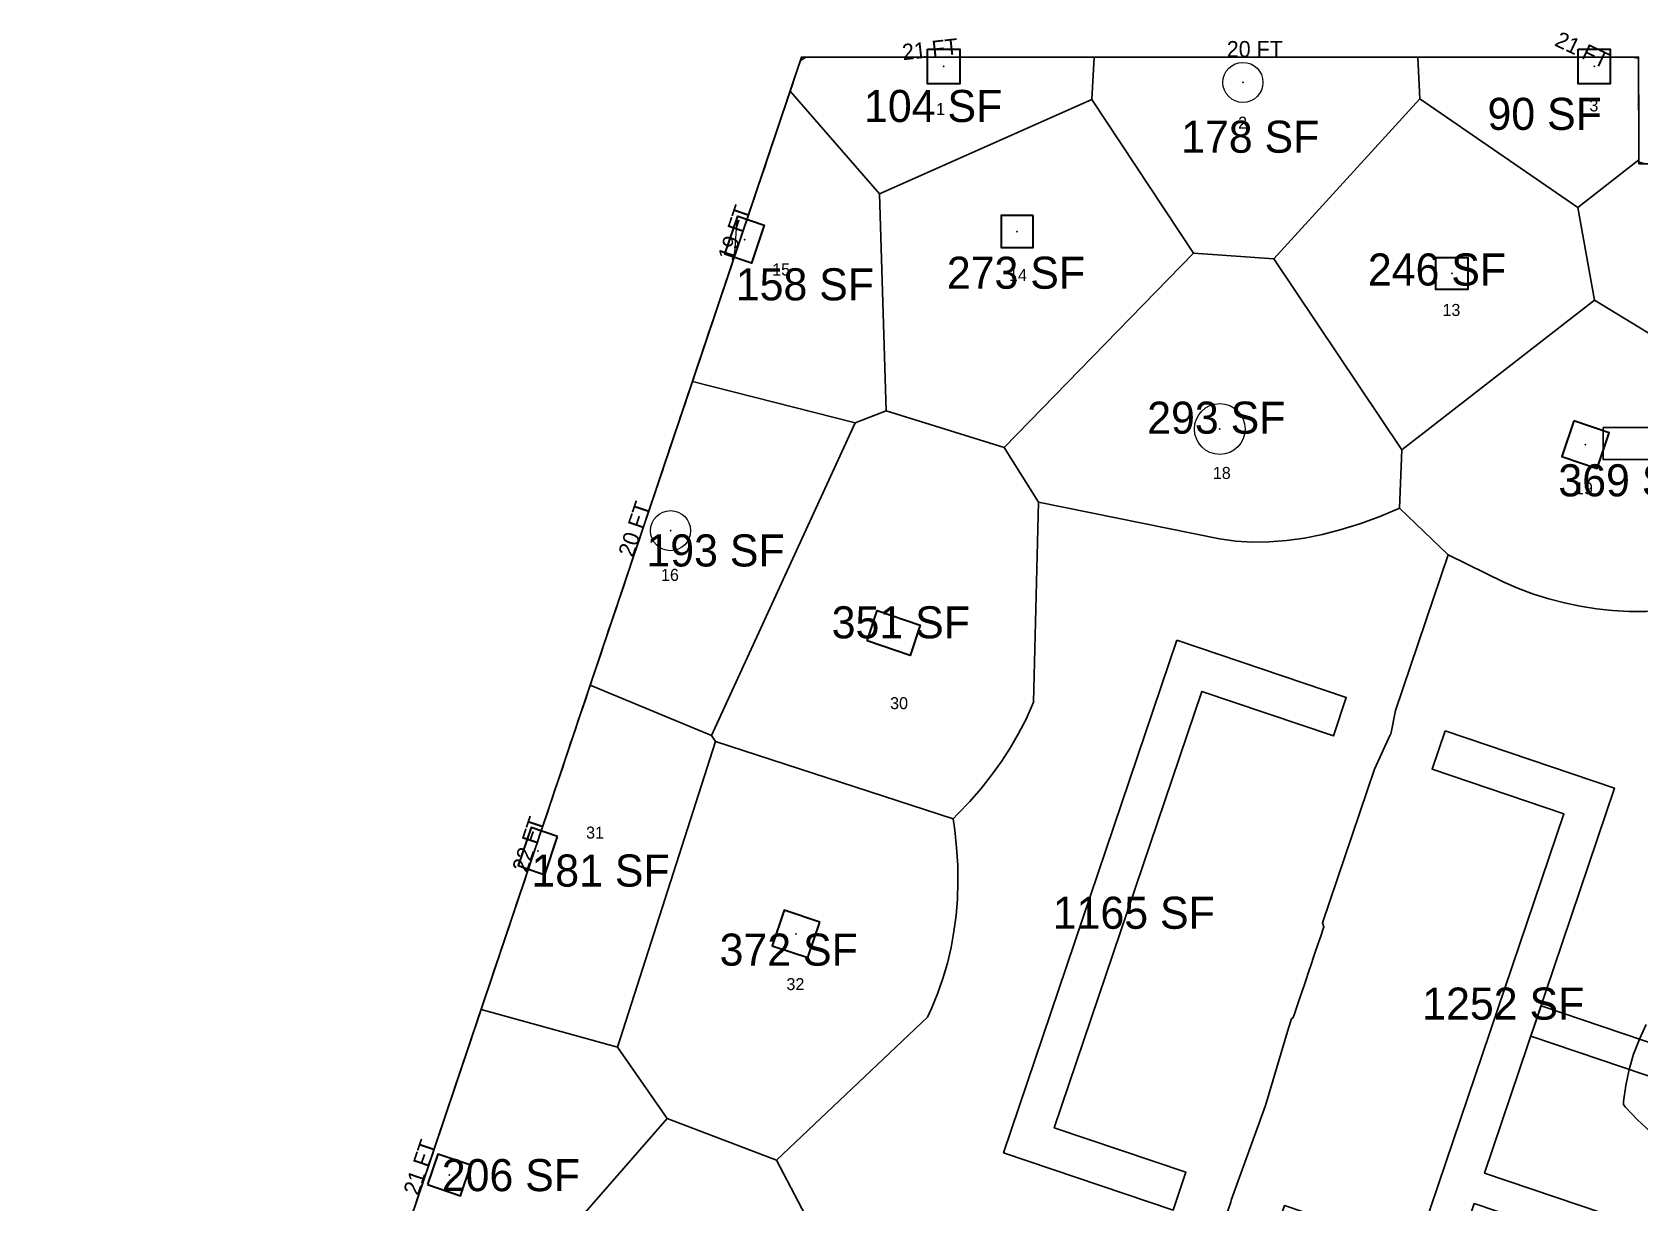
# Model space of a CAD drawing. Header units: metres. Extents: x 29 to 12657, y -13 to 49076.
# Drawn here: x 10458 to 11661, y 3853 to 4729 of the extents above; entities that cross this region are included whole.
import ezdxf
from ezdxf.enums import TextEntityAlignment as Align

# ---------------------------------------------------------------- set-up
doc = ezdxf.new("R2010")
doc.units = ezdxf.units.M
for name, color, linetype in [('BEAM', 2, 'Continuous'), ('FLOOR_0_AREA_LABELS', 3, 'Continuous'), ('FLOOR_0_BOUNDARY', 5, 'Continuous'), ('FLOOR_0_COLUMNS', 7, 'Continuous'), ('FLOOR_0_FASCADE_COLUMNS', 30, 'Continuous'), ('FLOOR_0_LARGE_TRIBUTARY', 6, 'Continuous'), ('FLOOR_0_TRIBUTARY_COL_0', 2, 'Continuous'), ('FLOOR_0_TRIBUTARY_COL_13', 2, 'Continuous'), ('FLOOR_0_TRIBUTARY_COL_19', 2, 'Continuous'), ('FLOOR_0_TRIBUTARY_COL_2', 2, 'Continuous'), ('FLOOR_0_TRIBUTARY_COL_20', 2, 'Continuous'), ('FLOOR_0_TRIBUTARY_COL_21', 2, 'Continuous'), ('FLOOR_0_TRIBUTARY_COL_23', 2, 'Continuous'), ('FLOOR_0_TRIBUTARY_COL_28', 2, 'Continuous'), ('FLOOR_0_TRIBUTARY_COL_3', 2, 'Continuous'), ('FLOOR_0_TRIBUTARY_COL_31', 2, 'Continuous'), ('FLOOR_0_TRIBUTARY_COL_42', 2, 'Continuous'), ('FLOOR_0_TRIBUTARY_COL_43', 2, 'Continuous'), ('FLOOR_0_TRIBUTARY_COL_44', 2, 'Continuous'), ('FLOOR_0_TRIBUTARY_COL_45', 2, 'Continuous'), ('FLOOR_0_TRIBUTARY_COL_5', 2, 'Continuous'), ('FLOOR_0_TRIBUTARY_COL_8', 2, 'Continuous'), ('FLOOR_0_WALL_TRIBUTARY_61', 1, 'Continuous'), ('FLOOR_0_WALL_TRIBUTARY_62', 1, 'Continuous'), ('SLAB-RESIDENTIAL', 6, 'Continuous'), ('WALL', 4, 'Continuous')]:
    doc.layers.add(name, color=color, linetype=linetype)
doc.layers.add('COL-IDEN', color=171, linetype='Continuous', lineweight=30)
doc.layers.add('COLS', color=52, linetype='Continuous', lineweight=20)

msp = doc.modelspace()

# ---------------------------------------------------------------- linework, layer by layer
at = {"layer": 'BEAM'}
for points in [[(11633.9, 4432.9), (11990.2, 4432.9), (11990.2, 4408.9), (11633.9, 4408.9)], [(11579.8, 3977.4), (11716.9, 3931), (11724.6, 3953.7), (11587.4, 4000.1)]]:
    msp.add_lwpolyline(points, close=True, dxfattribs=at)
at = {"layer": 'COLS', "lineweight": 30}
for points in [[(11128.2, 4716.2), (11152.2, 4716.2), (11152.2, 4690.2), (11128.2, 4690.2)], [(11615.2, 4716.2), (11639.2, 4716.2), (11639.2, 4690.2), (11615.2, 4690.2)], [(10976.4, 4562.6), (10986, 4591.1), (11005.9, 4584.3), (10996.3, 4555.9)], [(11207.2, 4591.6), (11183.2, 4591.6), (11183.2, 4567.6), (11207.2, 4567.6)], [(11508.7, 4560.3), (11532.7, 4560.3), (11532.7, 4536.3), (11508.7, 4536.3)], [(11611.9, 4437.8), (11602.9, 4411.3), (11629.4, 4402.3), (11638.4, 4428.9)], [(11082.8, 4273.2), (11090.5, 4295.9), (11122.7, 4285), (11115, 4262.3)], [(10851.2, 4126.7), (10831.3, 4133.4), (10821.7, 4105), (10841.6, 4098.2)], [(11047.4, 4062.6), (11020.9, 4071.6), (11011.9, 4045), (11038.4, 4036.1)], [(10753.8, 3866.3), (10778.4, 3857.9), (10786.1, 3880.7), (10761.5, 3889)]]:
    msp.add_lwpolyline(points, close=True, dxfattribs=at)
at = {"layer": 'COLS'}
msp.add_lwpolyline([(10976.3, 4562.4), (10985.3, 4588.9), (10983.3, 4560.1)], close=True, dxfattribs=at)
for centre, radius in [((11364.2, 4691.2), 15), ((11346.9, 4431.8), 19), ((10935.7, 4355.7), 15)]:
    msp.add_circle(centre, radius, dxfattribs=at)
at = {"layer": 'FLOOR_0_BOUNDARY'}
msp.add_lwpolyline([(10457.8, 2998.7), (10473.4, 3045.1), (10509.7, 3045.1), (10537.3, 3127.3), (10543.8, 3139.4), (10552.6, 3148), (10568.8, 3155), (10577.1, 3155.9), (10603, 3155.9), (10674.9, 3354.1), (10587.4, 3383.6), (11033.8, 4710.2), (11660.4, 4710.2), (11660.5, 4630.4), (11859, 4630.4), (11990.8, 4707.4), (12018.8, 4709.5), (12634.2, 4710.3), (12635.1, 3914.2), (11724.5, 3914.2), (11462.2, 3114.5), (11437.4, 3114.5), (11437.6, 3000), (10457.8, 2998.7)], close=True, dxfattribs=at)
at = {"layer": 'FLOOR_0_COLUMNS'}
for p in [(11140.2, 4703.2), (11627.2, 4703.2), (11364.2, 4691.2), (11195.2, 4579.6), (10991.1, 4573.5), (11520.7, 4548.3), (11346.9, 4431.8), (11620.6, 4420.1), (10935.7, 4355.7), (11102.8, 4279.1), (10836.4, 4115.8), (11029.6, 4053.8), (10770, 3873.5)]:
    msp.add_point(p, dxfattribs=at)
at = {"layer": 'FLOOR_0_FASCADE_COLUMNS'}
for points in [[(11025.3, 4684.8), (11027.2, 4690.5), (11029.1, 4696.2), (11031, 4701.9), (11032.9, 4707.6), (11037.1, 4710.2), (11043.1, 4710.2), (11049.1, 4710.2), (11055.1, 4710.2), (11061.1, 4710.2), (11067.1, 4710.2), (11073.1, 4710.2), (11079.1, 4710.2), (11085.1, 4710.2), (11091.1, 4710.2), (11097.1, 4710.2), (11103.1, 4710.2), (11109.1, 4710.2), (11115.1, 4710.2), (11121.1, 4710.2), (11127.1, 4710.2), (11133.1, 4710.2), (11139.1, 4710.2), (11145.1, 4710.2), (11151.1, 4710.2), (11157.1, 4710.2), (11163.1, 4710.2), (11169.1, 4710.2), (11175.1, 4710.2), (11181.1, 4710.2), (11187.1, 4710.2), (11193.1, 4710.2), (11199.1, 4710.2), (11205.1, 4710.2), (11211.1, 4710.2), (11217.1, 4710.2), (11223.1, 4710.2), (11229.1, 4710.2), (11235.1, 4710.2), (11241.1, 4710.2), (11247.1, 4710.2), (11253.1, 4710.2)], [(11253.1, 4710.2), (11259.1, 4710.2), (11265.1, 4710.2), (11271.1, 4710.2), (11277.1, 4710.2), (11283.1, 4710.2), (11289.1, 4710.2), (11295.1, 4710.2), (11301.1, 4710.2), (11307.1, 4710.2), (11313.1, 4710.2), (11319.1, 4710.2), (11325.1, 4710.2), (11331.1, 4710.2), (11337.1, 4710.2), (11343.1, 4710.2), (11349.1, 4710.2), (11355.1, 4710.2), (11361.1, 4710.2), (11367.1, 4710.2), (11373.1, 4710.2), (11379.1, 4710.2), (11385.1, 4710.2), (11391.1, 4710.2), (11397.1, 4710.2), (11403.1, 4710.2), (11409.1, 4710.2), (11415.1, 4710.2), (11421.1, 4710.2), (11427.1, 4710.2), (11433.1, 4710.2), (11439.1, 4710.2), (11445.1, 4710.2), (11451.1, 4710.2), (11457.1, 4710.2), (11463.1, 4710.2), (11469.1, 4710.2), (11475.1, 4710.2), (11481.1, 4710.2), (11487.1, 4710.2), (11493.1, 4710.2)], [(11493.1, 4710.2), (11499.1, 4710.2), (11505.1, 4710.2), (11511.1, 4710.2), (11517.1, 4710.2), (11523.1, 4710.2), (11529.1, 4710.2), (11535.1, 4710.2), (11541.1, 4710.2), (11547.1, 4710.2), (11553.1, 4710.2), (11559.1, 4710.2), (11565.1, 4710.2), (11571.1, 4710.2), (11577.1, 4710.2), (11583.1, 4710.2), (11589.1, 4710.2), (11595.1, 4710.2), (11601.1, 4710.2), (11607.1, 4710.2), (11613.1, 4710.2), (11619.1, 4710.2), (11625.1, 4710.2), (11631.1, 4710.2), (11637.1, 4710.2), (11643.1, 4710.2), (11649.1, 4710.2), (11655.1, 4710.2), (11660.4, 4709.5), (11660.4, 4703.5), (11660.4, 4697.5), (11660.4, 4691.5), (11660.4, 4685.5), (11660.5, 4679.5), (11660.5, 4673.5), (11660.5, 4667.5), (11660.5, 4661.5), (11660.5, 4655.5), (11660.5, 4649.5), (11660.5, 4643.5), (11660.5, 4637.5), (11660.5, 4631.5)], [(10952.6, 4468.7), (10954.5, 4474.4), (10956.4, 4480.1), (10958.3, 4485.8), (10960.2, 4491.5), (10962.1, 4497.2), (10964, 4502.8), (10966, 4508.5), (10967.9, 4514.2), (10969.8, 4519.9), (10971.7, 4525.6), (10973.6, 4531.3), (10975.5, 4537), (10977.4, 4542.7), (10979.4, 4548.3), (10981.3, 4554), (10983.2, 4559.7), (10985.1, 4565.4), (10987, 4571.1), (10988.9, 4576.8), (10990.8, 4582.5), (10992.8, 4588.1), (10994.7, 4593.8), (10996.6, 4599.5), (10998.5, 4605.2), (11000.4, 4610.9), (11002.3, 4616.6), (11004.2, 4622.3), (11006.2, 4627.9), (11008.1, 4633.6), (11010, 4639.3), (11011.9, 4645), (11013.8, 4650.7), (11015.7, 4656.4), (11017.6, 4662.1), (11019.6, 4667.8), (11021.5, 4673.4), (11023.4, 4679.1), (11025.3, 4684.8)], [(11660.5, 4631.5), (11665.4, 4630.4)], [(10876, 4241.3), (10877.9, 4246.9), (10879.8, 4252.6), (10881.8, 4258.3), (10883.7, 4264), (10885.6, 4269.7), (10887.5, 4275.4), (10889.4, 4281.1), (10891.3, 4286.8), (10893.2, 4292.4), (10895.2, 4298.1), (10897.1, 4303.8), (10899, 4309.5), (10900.9, 4315.2), (10902.8, 4320.9), (10904.7, 4326.6), (10906.6, 4332.2), (10908.5, 4337.9), (10910.5, 4343.6), (10912.4, 4349.3), (10914.3, 4355), (10916.2, 4360.7), (10918.1, 4366.4), (10920, 4372.1), (10921.9, 4377.7), (10923.9, 4383.4), (10925.8, 4389.1), (10927.7, 4394.8), (10929.6, 4400.5), (10931.5, 4406.2), (10933.4, 4411.9), (10935.3, 4417.5), (10937.3, 4423.2), (10939.2, 4428.9), (10941.1, 4434.6), (10943, 4440.3), (10944.9, 4446), (10946.8, 4451.7), (10948.7, 4457.4), (10950.7, 4463), (10952.6, 4468.7)], [(10793.7, 3996.7), (10795.6, 4002.4), (10797.5, 4008.1), (10799.5, 4013.8), (10801.4, 4019.5), (10803.3, 4025.2), (10805.2, 4030.9), (10807.1, 4036.5), (10809, 4042.2), (10810.9, 4047.9), (10812.9, 4053.6), (10814.8, 4059.3), (10816.7, 4065), (10818.6, 4070.7), (10820.5, 4076.4), (10822.4, 4082), (10824.3, 4087.7), (10826.3, 4093.4), (10828.2, 4099.1), (10830.1, 4104.8), (10832, 4110.5), (10833.9, 4116.2), (10835.8, 4121.8), (10837.7, 4127.5), (10839.7, 4133.2), (10841.6, 4138.9), (10843.5, 4144.6), (10845.4, 4150.3), (10847.3, 4156), (10849.2, 4161.6), (10851.1, 4167.3), (10853, 4173), (10855, 4178.7), (10856.9, 4184.4), (10858.8, 4190.1), (10860.7, 4195.8), (10862.6, 4201.5), (10864.5, 4207.1), (10866.4, 4212.8), (10868.4, 4218.5), (10870.3, 4224.2), (10872.2, 4229.9), (10874.1, 4235.6), (10876, 4241.3)], [(10744, 3848.9), (10745.9, 3854.6), (10747.8, 3860.3), (10749.7, 3865.9), (10751.6, 3871.6), (10753.5, 3877.3), (10755.4, 3883), (10757.4, 3888.7), (10759.3, 3894.4), (10761.2, 3900.1), (10763.1, 3905.8), (10765, 3911.4), (10766.9, 3917.1), (10768.8, 3922.8), (10770.8, 3928.5), (10772.7, 3934.2), (10774.6, 3939.9), (10776.5, 3945.6), (10778.4, 3951.2), (10780.3, 3956.9), (10782.2, 3962.6), (10784.2, 3968.3), (10786.1, 3974), (10788, 3979.7), (10789.9, 3985.4), (10791.8, 3991.1), (10793.7, 3996.7)]]:
    msp.add_lwpolyline(points, dxfattribs=at)
at = {"layer": 'FLOOR_0_LARGE_TRIBUTARY'}
for points in [[(11251.2, 4678.5), (11092.2, 4607.8), (11025.3, 4684.7), (11033.8, 4710.2), (11252.9, 4710.2), (11251.2, 4678.5)], [(11496.6, 4679), (11387.3, 4559.3), (11327.2, 4563.4), (11251.2, 4678.5), (11252.9, 4710.2), (11495.1, 4710.2), (11496.6, 4679)], [(11614.9, 4597.6), (11496.6, 4679), (11495.1, 4710.2), (11660.4, 4710.2), (11660.5, 4633.2), (11614.9, 4597.6)], [(11092.2, 4607.8), (11097.1, 4445.3), (11073.9, 4436.5), (10952.1, 4467.4), (11025.3, 4684.7), (11092.2, 4607.8)], [(11092.2, 4607.8), (11251.2, 4678.5), (11327.2, 4563.4), (11185.6, 4418), (11097.1, 4445.3), (11092.2, 4607.8)], [(11387.3, 4559.3), (11496.6, 4679), (11614.9, 4597.6), (11627.3, 4528.3), (11483.3, 4416.1), (11387.3, 4559.3)], [(11614.9, 4597.6), (11660.5, 4633.2), (11660.5, 4630.4), (11858.5, 4630.4), (11855.1, 4494.1), (11809.9, 4417.2), (11627.3, 4528.3), (11614.9, 4597.6)], [(11327.2, 4563.4), (11387.3, 4559.3), (11483.3, 4416.1), (11481.5, 4372.5), (11481, 4372.3), (11466.3, 4366.1), (11451.8, 4360.9), (11437.7, 4356.5), (11423.8, 4352.9), (11410.2, 4350.2), (11396.9, 4348.4), (11383.9, 4347.4), (11371.2, 4347.2), (11358.8, 4347.9), (11346.7, 4349.5), (11211.3, 4377), (11185.6, 4418), (11327.2, 4563.4)], [(11481.5, 4372.5), (11483.3, 4416.1), (11627.3, 4528.3), (11809.9, 4417.2), (11809.9, 4316), (11804, 4305.3), (11678.9, 4295.5), (11666.1, 4295.1), (11653.4, 4295.3), (11641, 4296), (11628.8, 4297.3), (11616.8, 4299.1), (11604.9, 4301.6), (11593.3, 4304.6), (11581.8, 4308.2), (11570.6, 4312.4), (11559.5, 4317.1), (11517.9, 4337.6), (11481.5, 4372.5)], [(10875.6, 4240.1), (10952.1, 4467.4), (11073.9, 4436.5), (10966.5, 4202.5), (10875.6, 4240.1)], [(10966.5, 4202.5), (11073.9, 4436.5), (11097.1, 4445.3), (11185.6, 4418), (11211.3, 4377), (11207.5, 4227.3), (11206.8, 4225.7), (11201.9, 4214.7), (11196.3, 4203.9), (11190.1, 4193.3), (11183.4, 4182.9), (11176.1, 4172.8), (11168.2, 4162.8), (11159.7, 4153), (11150.6, 4143.4), (11147.2, 4140.1), (10969.3, 4197.9), (10966.5, 4202.5)], [(10966.5, 4202.5), (10969.3, 4197.9), (10895.9, 3969.2), (10793.9, 3997.2), (10875.6, 4240.1), (10966.5, 4202.5)], [(10969.3, 4197.9), (11147.2, 4140.1), (11148.5, 4131.4), (11149.9, 4118.3), (11150.7, 4105.3), (11150.9, 4092.6), (11150.5, 4080.1), (11149.5, 4067.7), (11147.9, 4055.6), (11145.7, 4043.7), (11143, 4031.9), (11139.6, 4020.4), (11135.6, 4009.1), (11131.1, 3998), (11128.1, 3991.6), (11015.1, 3884.5), (10933.1, 3915.6), (10895.9, 3969.2), (10969.3, 4197.9)], [(10895.9, 3969.2), (10933.1, 3915.6), (10779.5, 3739.6), (10770.5, 3736.4), (10712.5, 3755.5), (10793.9, 3997.2), (10895.9, 3969.2)], [(10779.5, 3739.6), (10933.1, 3915.6), (11015.1, 3884.5), (11036.7, 3843), (11021.7, 3744.7), (11019.2, 3732.8), (11016.1, 3721.2), (11012.3, 3709.8), (11007.9, 3698.7), (11005, 3692.4), (10996.8, 3689.5), (10982.8, 3685.4), (10969.1, 3682.3), (10955.7, 3680.2), (10942.7, 3679.2), (10930, 3679.2), (10917.7, 3680.3), (10905.8, 3682.4), (10894.2, 3685.6), (10882.9, 3689.8), (10779.5, 3739.6)]]:
    msp.add_lwpolyline(points, close=True, dxfattribs=at)
for points in [[(11036.7, 3843), (11015.1, 3884.5), (11128.1, 3991.6), (11131.1, 3998), (11135.6, 4009.1), (11139.6, 4020.4), (11143, 4031.9), (11145.7, 4043.7), (11147.9, 4055.6), (11149.5, 4067.7), (11150.5, 4080.1), (11150.9, 4092.6), (11150.7, 4105.3), (11149.9, 4118.3), (11148.5, 4131.4), (11147.2, 4140.1), (11150.6, 4143.4), (11159.7, 4153), (11168.2, 4162.8), (11176.1, 4172.8), (11183.4, 4182.9), (11190.1, 4193.3), (11196.3, 4203.9), (11201.9, 4214.7), (11206.8, 4225.7), (11207.5, 4227.3), (11211.3, 4377), (11346.7, 4349.5), (11358.8, 4347.9), (11371.2, 4347.2), (11383.9, 4347.4), (11396.9, 4348.4), (11410.2, 4350.2), (11423.8, 4352.9), (11437.7, 4356.5), (11451.8, 4360.9), (11466.3, 4366.1), (11481, 4372.3), (11481.5, 4372.5), (11517.9, 4337.6), (11478.5, 4221.2), (11475, 4203.5), (11474.5, 4202.8), (11462.8, 4177.3), (11423.8, 4062.2), (11424.8, 4059.2), (11422.2, 4051.5), (11421.8, 4050.1), (11418.3, 4040.2), (11417.9, 4038.7), (11414.5, 4028.8), (11414.1, 4027.4), (11410.7, 4017.4), (11410.2, 4016), (11406.8, 4006.1), (11406.4, 4004.6), (11403, 3994.7), (11402.5, 3993.3), (11401.8, 3991.2), (11400.7, 3990.4), (11398.4, 3983.3), (11381, 3925.4), (11355.5, 3854.5), (11355.2, 3853), (11351.7, 3843.2)], [(11351.7, 3843.2), (11355.2, 3853), (11355.5, 3854.5), (11381, 3925.4), (11398.4, 3983.3), (11400.7, 3990.4), (11401.8, 3991.2), (11402.5, 3993.3), (11403, 3994.7), (11406.4, 4004.6), (11406.8, 4006.1), (11410.2, 4016), (11410.7, 4017.4), (11414.1, 4027.4), (11414.5, 4028.8), (11417.9, 4038.7), (11418.3, 4040.2), (11421.8, 4050.1), (11422.2, 4051.5), (11424.8, 4059.2), (11423.8, 4062.2), (11462.8, 4177.3), (11474.5, 4202.8), (11475, 4203.5), (11478.5, 4221.2), (11517.9, 4337.6), (11559.5, 4317.1), (11570.6, 4312.4), (11581.8, 4308.2), (11593.3, 4304.6), (11604.9, 4301.6), (11616.8, 4299.1), (11628.8, 4297.3), (11641, 4296), (11653.4, 4295.3), (11666.1, 4295.1)], [(11669.4, 3905.7), (11659.7, 3914.6), (11650.4, 3924.5), (11649.1, 3926.2), (11649.2, 3928.4), (11649.2, 3928.4), (11650.8, 3940.5), (11653.3, 3952.3), (11656.7, 3963.8), (11661, 3975), (11666.2, 3986)], [(11666.2, 3986), (11661, 3975), (11656.7, 3963.8), (11653.3, 3952.3), (11650.8, 3940.5), (11649.2, 3928.4), (11649.1, 3926.2), (11650.4, 3924.5), (11659.7, 3914.6), (11669.4, 3905.7)]]:
    msp.add_lwpolyline(points, dxfattribs=at)
at = {"layer": 'FLOOR_0_TRIBUTARY_COL_0'}
msp.add_lwpolyline([(11092.2, 4607.8), (11097.1, 4445.3), (11073.9, 4436.5), (10952.1, 4467.4), (11025.3, 4684.7), (11092.2, 4607.8)], close=True, dxfattribs=at)
at = {"layer": 'FLOOR_0_TRIBUTARY_COL_13'}
msp.add_lwpolyline([(11669.4, 3905.7), (11659.7, 3914.6), (11650.4, 3924.5), (11649.1, 3926.2), (11649.2, 3928.4), (11649.2, 3928.4), (11650.8, 3940.5), (11653.3, 3952.3), (11656.7, 3963.8), (11661, 3975), (11666.2, 3986)], dxfattribs=at)
at = {"layer": 'FLOOR_0_TRIBUTARY_COL_19'}
msp.add_lwpolyline([(10966.5, 4202.5), (11073.9, 4436.5), (11097.1, 4445.3), (11185.6, 4418), (11211.3, 4377), (11207.5, 4227.3), (11206.8, 4225.7), (11201.9, 4214.7), (11196.3, 4203.9), (11190.1, 4193.3), (11183.4, 4182.9), (11176.1, 4172.8), (11168.2, 4162.8), (11159.7, 4153), (11150.6, 4143.4), (11147.2, 4140.1), (10969.3, 4197.9), (10966.5, 4202.5)], close=True, dxfattribs=at)
at = {"layer": 'FLOOR_0_TRIBUTARY_COL_2'}
msp.add_lwpolyline([(11092.2, 4607.8), (11251.2, 4678.5), (11327.2, 4563.4), (11185.6, 4418), (11097.1, 4445.3), (11092.2, 4607.8)], close=True, dxfattribs=at)
at = {"layer": 'FLOOR_0_TRIBUTARY_COL_20'}
msp.add_lwpolyline([(10966.5, 4202.5), (10969.3, 4197.9), (10895.9, 3969.2), (10793.9, 3997.2), (10875.6, 4240.1), (10966.5, 4202.5)], close=True, dxfattribs=at)
at = {"layer": 'FLOOR_0_TRIBUTARY_COL_21'}
msp.add_lwpolyline([(10969.3, 4197.9), (11147.2, 4140.1), (11148.5, 4131.4), (11149.9, 4118.3), (11150.7, 4105.3), (11150.9, 4092.6), (11150.5, 4080.1), (11149.5, 4067.7), (11147.9, 4055.6), (11145.7, 4043.7), (11143, 4031.9), (11139.6, 4020.4), (11135.6, 4009.1), (11131.1, 3998), (11128.1, 3991.6), (11015.1, 3884.5), (10933.1, 3915.6), (10895.9, 3969.2), (10969.3, 4197.9)], close=True, dxfattribs=at)
at = {"layer": 'FLOOR_0_TRIBUTARY_COL_23'}
msp.add_lwpolyline([(11251.2, 4678.5), (11092.2, 4607.8), (11025.3, 4684.7), (11033.8, 4710.2), (11252.9, 4710.2), (11251.2, 4678.5)], close=True, dxfattribs=at)
at = {"layer": 'FLOOR_0_TRIBUTARY_COL_28'}
msp.add_lwpolyline([(11614.9, 4597.6), (11496.6, 4679), (11495.1, 4710.2), (11660.4, 4710.2), (11660.5, 4633.2), (11614.9, 4597.6)], close=True, dxfattribs=at)
at = {"layer": 'FLOOR_0_TRIBUTARY_COL_3'}
msp.add_lwpolyline([(10779.5, 3739.6), (10933.1, 3915.6), (11015.1, 3884.5), (11036.7, 3843), (11021.7, 3744.7), (11019.2, 3732.8), (11016.1, 3721.2), (11012.3, 3709.8), (11007.9, 3698.7), (11005, 3692.4), (10996.8, 3689.5), (10982.8, 3685.4), (10969.1, 3682.3), (10955.7, 3680.2), (10942.7, 3679.2), (10930, 3679.2), (10917.7, 3680.3), (10905.8, 3682.4), (10894.2, 3685.6), (10882.9, 3689.8), (10779.5, 3739.6)], close=True, dxfattribs=at)
at = {"layer": 'FLOOR_0_TRIBUTARY_COL_31'}
msp.add_lwpolyline([(11387.3, 4559.3), (11496.6, 4679), (11614.9, 4597.6), (11627.3, 4528.3), (11483.3, 4416.1), (11387.3, 4559.3)], close=True, dxfattribs=at)
at = {"layer": 'FLOOR_0_TRIBUTARY_COL_42'}
msp.add_lwpolyline([(11614.9, 4597.6), (11660.5, 4633.2), (11660.5, 4630.4), (11858.5, 4630.4), (11855.1, 4494.1), (11809.9, 4417.2), (11627.3, 4528.3), (11614.9, 4597.6)], close=True, dxfattribs=at)
at = {"layer": 'FLOOR_0_TRIBUTARY_COL_43'}
msp.add_lwpolyline([(11496.6, 4679), (11387.3, 4559.3), (11327.2, 4563.4), (11251.2, 4678.5), (11252.9, 4710.2), (11495.1, 4710.2), (11496.6, 4679)], close=True, dxfattribs=at)
at = {"layer": 'FLOOR_0_TRIBUTARY_COL_44'}
msp.add_lwpolyline([(11327.2, 4563.4), (11387.3, 4559.3), (11483.3, 4416.1), (11481.5, 4372.5), (11481, 4372.3), (11466.3, 4366.1), (11451.8, 4360.9), (11437.7, 4356.5), (11423.8, 4352.9), (11410.2, 4350.2), (11396.9, 4348.4), (11383.9, 4347.4), (11371.2, 4347.2), (11358.8, 4347.9), (11346.7, 4349.5), (11211.3, 4377), (11185.6, 4418), (11327.2, 4563.4)], close=True, dxfattribs=at)
at = {"layer": 'FLOOR_0_TRIBUTARY_COL_45'}
msp.add_lwpolyline([(10875.6, 4240.1), (10952.1, 4467.4), (11073.9, 4436.5), (10966.5, 4202.5), (10875.6, 4240.1)], close=True, dxfattribs=at)
at = {"layer": 'FLOOR_0_TRIBUTARY_COL_5'}
msp.add_lwpolyline([(10895.9, 3969.2), (10933.1, 3915.6), (10779.5, 3739.6), (10770.5, 3736.4), (10712.5, 3755.5), (10793.9, 3997.2), (10895.9, 3969.2)], close=True, dxfattribs=at)
at = {"layer": 'FLOOR_0_TRIBUTARY_COL_8'}
msp.add_lwpolyline([(11481.5, 4372.5), (11483.3, 4416.1), (11627.3, 4528.3), (11809.9, 4417.2), (11809.9, 4316), (11804, 4305.3), (11678.9, 4295.5), (11666.1, 4295.1), (11653.4, 4295.3), (11641, 4296), (11628.8, 4297.3), (11616.8, 4299.1), (11604.9, 4301.6), (11593.3, 4304.6), (11581.8, 4308.2), (11570.6, 4312.4), (11559.5, 4317.1), (11517.9, 4337.6), (11481.5, 4372.5)], close=True, dxfattribs=at)
at = {"layer": 'FLOOR_0_WALL_TRIBUTARY_61'}
for points in [[(11351.7, 3843.2), (11355.2, 3853), (11355.5, 3854.5), (11381, 3925.4), (11398.4, 3983.3), (11400.7, 3990.4), (11401.8, 3991.2), (11402.5, 3993.3), (11403, 3994.7), (11406.4, 4004.6), (11406.8, 4006.1), (11410.2, 4016), (11410.7, 4017.4), (11414.1, 4027.4), (11414.5, 4028.8), (11417.9, 4038.7), (11418.3, 4040.2), (11421.8, 4050.1), (11422.2, 4051.5), (11424.8, 4059.2), (11423.8, 4062.2), (11462.8, 4177.3), (11474.5, 4202.8), (11475, 4203.5), (11478.5, 4221.2), (11517.9, 4337.6), (11559.5, 4317.1), (11570.6, 4312.4), (11581.8, 4308.2), (11593.3, 4304.6), (11604.9, 4301.6), (11616.8, 4299.1), (11628.8, 4297.3), (11641, 4296), (11653.4, 4295.3), (11666.1, 4295.1)], [(11666.2, 3986), (11661, 3975), (11656.7, 3963.8), (11653.3, 3952.3), (11650.8, 3940.5), (11649.2, 3928.4), (11649.1, 3926.2), (11650.4, 3924.5), (11659.7, 3914.6), (11669.4, 3905.7)]]:
    msp.add_lwpolyline(points, dxfattribs=at)
at = {"layer": 'FLOOR_0_WALL_TRIBUTARY_62'}
msp.add_lwpolyline([(11036.7, 3843), (11015.1, 3884.5), (11128.1, 3991.6), (11131.1, 3998), (11135.6, 4009.1), (11139.6, 4020.4), (11143, 4031.9), (11145.7, 4043.7), (11147.9, 4055.6), (11149.5, 4067.7), (11150.5, 4080.1), (11150.9, 4092.6), (11150.7, 4105.3), (11149.9, 4118.3), (11148.5, 4131.4), (11147.2, 4140.1), (11150.6, 4143.4), (11159.7, 4153), (11168.2, 4162.8), (11176.1, 4172.8), (11183.4, 4182.9), (11190.1, 4193.3), (11196.3, 4203.9), (11201.9, 4214.7), (11206.8, 4225.7), (11207.5, 4227.3), (11211.3, 4377), (11346.7, 4349.5), (11358.8, 4347.9), (11371.2, 4347.2), (11383.9, 4347.4), (11396.9, 4348.4), (11410.2, 4350.2), (11423.8, 4352.9), (11437.7, 4356.5), (11451.8, 4360.9), (11466.3, 4366.1), (11481, 4372.3), (11481.5, 4372.5), (11517.9, 4337.6), (11478.5, 4221.2), (11475, 4203.5), (11474.5, 4202.8), (11462.8, 4177.3), (11423.8, 4062.2), (11424.8, 4059.2), (11422.2, 4051.5), (11421.8, 4050.1), (11418.3, 4040.2), (11417.9, 4038.7), (11414.5, 4028.8), (11414.1, 4027.4), (11410.7, 4017.4), (11410.2, 4016), (11406.8, 4006.1), (11406.4, 4004.6), (11403, 3994.7), (11402.5, 3993.3), (11401.8, 3991.2), (11400.7, 3990.4), (11398.4, 3983.3), (11381, 3925.4), (11355.5, 3854.5), (11355.2, 3853), (11351.7, 3843.2)], dxfattribs=at)
at = {"layer": 'SLAB-RESIDENTIAL'}
msp.add_lwpolyline([(10457.8, 2998.7), (10473.4, 3045.1), (10509.7, 3045.1), (10537.3, 3127.3), (10543.8, 3139.4), (10552.6, 3148), (10568.8, 3155), (10577.1, 3155.9), (10603, 3155.9), (10674.9, 3354.1), (10587.4, 3383.6), (11033.8, 4710.2), (11660.4, 4710.2), (11660.5, 4630.4), (11859, 4630.4), (11990.8, 4707.4), (12018.8, 4709.5), (12634.2, 4710.3), (12635.1, 3914.2), (11724.5, 3914.2), (11462.2, 3114.5), (11437.4, 3114.5), (11437.6, 3000)], close=True, dxfattribs=at)
at = {"layer": 'WALL'}
for points in [[(11314.7, 4273.7), (11441.6, 4230.8), (11431.9, 4202.1), (11333.4, 4235.4), (11223, 3908.8), (11321.5, 3875.5), (11311.9, 3847.1), (11185, 3890)], [(11515.5, 4205.8), (11642.5, 4162.9), (11545.1, 3874.7), (11686, 3827.1), (11678.3, 3804.3), (11537.4, 3852), (11512.8, 3779.2), (11385.8, 3822.1), (11395.4, 3850.5), (11494, 3817.2), (11604.4, 4143.8), (11505.8, 4177.1)]]:
    msp.add_lwpolyline(points, close=True, dxfattribs=at)

# ---------------------------------------------------------------- texts
at = {"layer": 'COL-IDEN', "char_height": 9, "attachment_point": 1}
for s, insert, width in [('1', (11134.5, 4675.8), 8.484), ('3', (11623.6, 4678.5), 8.484), ('2', (11360.6, 4665.6), 8.484), ('15', (11011.8, 4555.7), 16.968), ('14', (11189.1, 4551.5), 16.968), ('13', (11513.6, 4525.4), 16.968), ('18', (11341.7, 4403.4), 16.968), ('19', (11612.8, 4391.9), 16.968), ('16', (10928.6, 4327.1), 16.968), ('30', (11100.1, 4231.1), 16.968), ('31', (10872.5, 4134.2), 16.968), ('32', (11022.5, 4020.8), 16.968)]:
    msp.add_mtext(s, dxfattribs=dict(at, insert=insert, width=width))
at = {"layer": 'FLOOR_0_AREA_LABELS'}
for s, p in [('104 SF', (11132.3, 4673.6)), ('90 SF', (11590.1, 4667.7)), ('178 SF', (11369.7, 4650.6)), ('246 SF', (11509.5, 4551.2)), ('158 SF', (11036.3, 4540.1)), ('273 SF', (11194.3, 4548.8)), ('293 SF', (11344.3, 4440.3)), ('369 SF', (11652.1, 4393.4)), ('193 SF', (10969.4, 4340.9)), ('351 SF', (11108.1, 4287.1)), ('181 SF', (10883.3, 4101.3)), ('1165 SF', (11282.5, 4069.7)), ('372 SF', (11024.2, 4042.1)), ('1252 SF', (11559.1, 4001.7)), ('206 SF', (10816.2, 3873.3))]:
    msp.add_text(s, height=24, dxfattribs=at).set_placement(p, align=Align.MIDDLE_CENTER)
at = {"layer": 'FLOOR_0_FASCADE_COLUMNS'}
for s, rotation, p in [('21 FT', 6.3545, (11130, 4716.1)), ('21 FT', -25.1605, (11618.3, 4715.6)), ('19 FT', 71.3993, (10983.2, 4578.7)), ('20 FT', 71.3993, (10908.6, 4356.9)), ('22 FT', 71.3993, (10829.2, 4120.9)), ('21 FT', 71.3993, (10747.8, 3879.2))]:
    msp.add_text(s, height=12, rotation=rotation, dxfattribs=at).set_placement(p, align=Align.MIDDLE_CENTER)
msp.add_text('20 FT', height=12, dxfattribs=at).set_placement((11373.1, 4716.2), align=Align.MIDDLE_CENTER)

doc.saveas('drawing.dxf')
